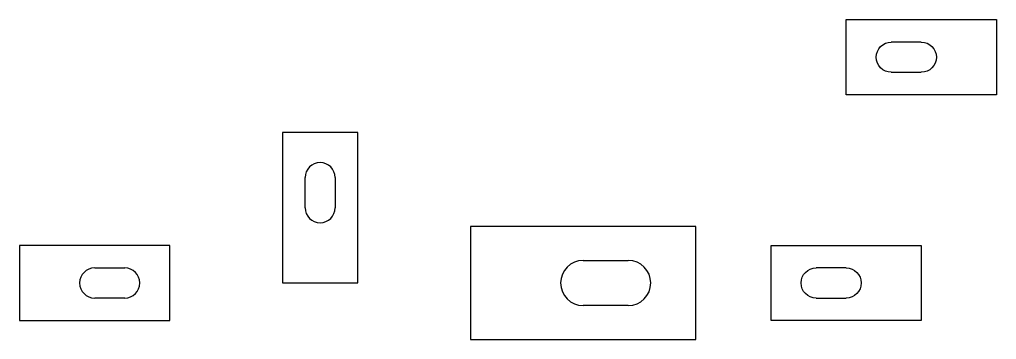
# Model space of a CAD drawing. Header units: millimetres. Extents: x 0 to 130, y -8 to 35.
import ezdxf

# ---------------------------------------------------------------- set-up
doc = ezdxf.new("R2010")
doc.units = ezdxf.units.MM
doc.layers.get('0').update_dxf_attribs({"linetype": 'CONTINUOUS'})
doc.layers.add('HOLES', color=2, linetype='CONTINUOUS')
doc.layers.add('PARTS', color=1, linetype='CONTINUOUS')

# ---------------------------------------------------------------- blocks, each defined once
blk = doc.blocks.new('TAB', base_point=(0, 5))
blk.add_lwpolyline([(0, 0), (20, 0), (20, 10), (0, 10)], close=True)
at = {"layer": 'HOLES'}
for p, q in [((10, 7), (14, 7)), ((14, 3), (10, 3))]:
    blk.add_line(p, q, dxfattribs=at)
for centre, start, end in [((10, 5), 90, 270), ((14, 5), 270, 90)]:
    blk.add_arc(centre, 2, start, end, dxfattribs=at)

msp = doc.modelspace()

# ---------------------------------------------------------------- block references
at = {"layer": 'PARTS', "yscale": -1, "rotation": 180}
msp.add_blockref('TAB', (130, 30), dxfattribs=at)
at = {"layer": 'PARTS', "rotation": 90}
msp.add_blockref('TAB', (40, 0), dxfattribs=at)
at = {"layer": 'PARTS', "xscale": 1.5, "yscale": 1.5}
msp.add_blockref('TAB', (60, 0), dxfattribs=at)
at = {"layer": 'PARTS'}
msp.add_blockref('TAB', (0, 0), dxfattribs=at)
at = {"layer": 'PARTS', "xscale": -1}
msp.add_blockref('TAB', (120, 0), dxfattribs=at)

doc.saveas('drawing.dxf')
